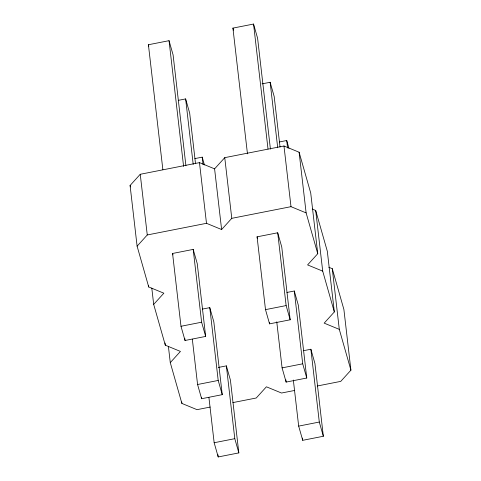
<?xml version="1.0" encoding="UTF-8"?>
<svg xmlns="http://www.w3.org/2000/svg" width="481" height="481" viewBox="0 0 481 481"><rect width="100%" height="100%" fill="white"/><g stroke="black" fill="none" stroke-linecap="round" stroke-linejoin="round"><path stroke-width="0.72" d="M137.103 246.164L130.08 185.486L140.242 174.284L199.471 162.632L214.592 168.855L221.615 229.533L206.487 223.31L147.264 234.962L137.103 246.164L148.725 286.971L163.853 293.194L153.686 304.395L165.314 345.202L180.435 351.425L170.274 362.626L181.896 403.433L197.024 409.662L210.185 407.07M214.592 168.855L224.753 157.654L283.976 146.002L299.104 152.224L310.726 193.031L317.749 253.709L307.587 264.911L322.709 271.134L334.331 311.941L324.17 323.142L339.297 329.365L350.92 370.172L340.758 381.373L317.358 385.978M221.615 229.533L231.776 218.332L290.999 206.674L306.126 212.903L317.749 253.709M162.873 169.727L148.413 44.739L169.041 40.681L173.088 54.894L185.919 165.747M247.468 153.842L232.924 28.108L253.553 24.05L257.6 38.264L270.424 149.116M178.259 100.361L185.63 98.912L189.676 113.125L195.526 163.72M262.031 83.874L270.136 82.281L274.188 96.495L280.038 147.084M194.847 158.598L202.212 157.149L204.437 164.965M279.359 141.967L286.724 140.512L288.949 148.334M172.565 253.469L193.194 249.411L197.24 263.624L205.664 336.423L185.035 340.488L180.988 326.274L172.565 253.469L172.968 254.888M257.076 236.838L277.705 232.78L281.752 246.993L290.175 319.793L269.546 323.851L265.5 309.638L257.076 236.838L257.479 238.257M202.411 309.091L209.776 307.642L213.829 321.855L222.252 394.66L201.623 398.719L197.571 384.505L192.328 339.189M286.923 292.46L294.288 291.011L298.334 305.225L306.758 378.024L286.129 382.088L282.082 367.875L276.755 321.813M180.988 326.274L201.617 322.21L205.664 336.423M265.5 309.638L286.129 305.579L290.175 319.793M218.26 367.466L226.365 365.873L230.411 380.086L238.835 452.892L218.206 456.95L214.159 442.736L208.916 397.42M303.505 350.691L310.876 349.242L314.923 363.456L323.346 436.261L302.717 440.319L298.671 426.106L293.338 380.044M197.571 384.505L218.2 380.447L222.252 394.66M282.082 367.875L302.711 363.81L306.758 378.024M232.846 402.609L256.247 398.003L266.408 386.802L281.529 393.025L294.691 390.44M214.159 442.736L234.788 438.678L238.835 452.892M298.671 426.106L319.3 422.047L323.346 436.261M312.253 209.043L315.686 210.456L327.314 251.262L334.331 311.941M328.836 267.274L332.275 268.687L343.897 309.493L350.92 370.172M232.924 28.108L233.532 30.243M148.413 44.739L148.815 46.164M130.08 185.486L130.489 186.917M332.275 268.687L339.297 329.365M315.686 210.456L322.709 271.134M299.104 152.224L306.126 212.903M286.724 140.512L287.584 147.956M310.876 349.242L319.3 422.047M283.976 146.002L290.999 206.674M270.136 82.281L277.711 147.751M294.288 291.011L302.711 363.81M302.459 438.089L302.717 440.319M253.553 24.05L268.013 149.038M277.705 232.78L286.129 305.579M285.876 379.858L286.129 382.088M269.372 322.366L269.546 323.851M224.753 157.654L231.776 218.332M202.212 157.149L203.072 164.586M226.365 365.873L234.788 438.678M199.471 162.632L206.487 223.31M185.63 98.912L193.2 164.382M209.776 307.642L218.2 380.447M217.947 454.719L218.206 456.95M169.041 40.681L183.592 166.414M193.194 249.411L201.617 322.21M201.449 397.234L201.623 398.719M184.776 338.257L185.035 340.488M181.728 401.954L181.896 403.433M168.392 346.35L170.274 362.626M165.055 342.983L165.314 345.202M140.242 174.284L147.264 234.962M151.804 288.119L153.686 304.395M148.557 285.492L148.725 286.971"/></g></svg>
